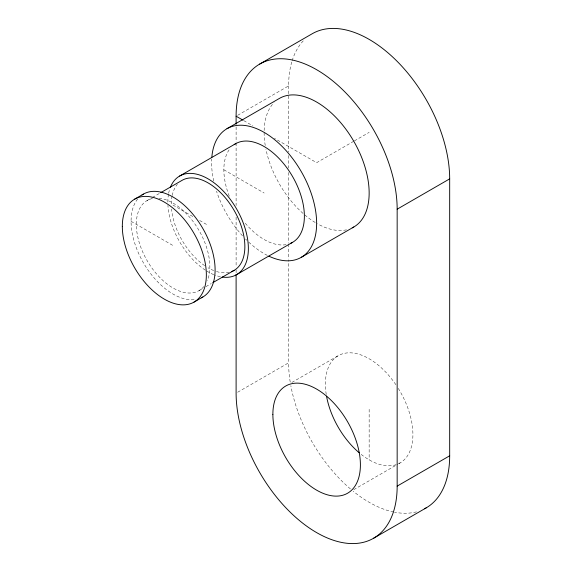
<?xml version="1.0" encoding="UTF-8"?>
<svg xmlns="http://www.w3.org/2000/svg" width="572" height="572" viewBox="0 0 572 572"><rect width="100%" height="100%" fill="white"/><g stroke="black" fill="none" stroke-linecap="round" stroke-linejoin="round"><path stroke-width="0.43" stroke-dasharray="2.86 2.15" d="M237.652 115.308L288.624 85.879A113.885 65.751 60 0 1 291.884 61.583M147.09 200.543L151.659 197.912M152.424 197.469L160.031 193.079M353.703 141.291L316.638 162.691L274.453 138.338M354.476 140.848L369.154 132.375M199.085 290.597L202.888 288.395M205.934 286.636L211.261 283.562M237.652 392.242L288.624 362.812L288.624 260.081M291.87 382.461L338.209 355.705M353.761 489.661L397.783 464.242M398.555 463.799L400.1 462.905M243.779 120.628L252.981 125.94M223.852 169.77L264.121 193.014M192.778 216.516L171.335 204.132A51.988 30.016 60 0 1 172.043 196.246M199.671 220.492L208.101 225.354M131.074 221.314L173.087 245.574M369.154 409.309L369.154 459.838M288.624 85.879L288.624 151.988M288.624 155.563L288.624 168.068M288.624 172.537L288.624 243.107M288.624 244.001L288.624 259.188M236.107 126.92L236.107 142.106M236.107 143L236.107 205.534M236.107 217.145L236.107 266.28M236.107 269.855L236.107 273.43M396.21 464.65A61.89 35.736 60 0 1 360.603 453.932M326.233 394.401A61.89 35.736 60 0 1 346.31 353.01A61.89 35.736 60 0 1 396.303 385.342M398.255 388.367A61.89 35.736 60 0 1 397.025 464.357M416.473 511.861A113.885 65.751 60 0 1 394.558 512.212M393.65 512.026A113.885 65.751 60 0 1 353.239 491.269M350.407 488.917A113.885 65.751 60 0 1 290.841 385.735M290.211 382.103A113.885 65.751 60 0 1 288.624 362.812M292.156 60.689A113.885 65.751 60 0 1 303.997 40.111M346.46 229.83A74.274 42.879 60 0 1 317.439 223.795M315.201 222.487A74.274 42.879 60 0 1 303.739 214.028M303.046 213.42A74.274 42.879 60 0 1 265.908 149.099M265.236 145.481A74.274 42.879 60 0 1 264.121 132.375M264.142 130.538A74.274 42.879 60 0 1 274.017 102.653M267.338 255.398A74.274 42.879 60 0 1 247.404 240.855M246.782 240.254A74.274 42.879 60 0 1 245.552 239.017M242.507 235.814A74.274 42.879 60 0 1 216.523 191.177M213.742 181.067A74.274 42.879 60 0 1 211.697 159.037M229.179 272.308A51.988 30.016 60 0 1 214.493 270.849M213.699 270.542A51.988 30.016 60 0 1 208.101 267.803M204.676 265.644A51.988 30.016 60 0 1 171.564 209.016M172.208 195.438A51.988 30.016 60 0 1 177.377 184.306M203.811 286.622A51.988 30.016 60 0 1 146.718 259.924A51.988 30.016 60 0 1 153.796 198.298M159.016 198.227A51.988 30.016 60 0 1 198.734 229.973A51.988 30.016 60 0 1 207.407 280.595M194.094 299.714A59.416 34.306 60 0 1 142.685 261.504A59.416 34.306 60 0 1 137.738 198.942M286.036 244.666A56.943 32.876 60 0 1 244.551 222.358M229.25 196.132A56.943 32.876 60 0 1 229.25 149.635M220.349 276.719A56.943 32.876 60 0 1 214.564 274.982M213.756 274.653A56.943 32.876 60 0 1 206.006 270.577M205.298 270.12A56.943 32.876 60 0 1 167.932 205.398M167.839 202.109A56.943 32.876 60 0 1 168.497 194.101M168.654 193.272A56.943 32.876 60 0 1 169.741 189.067"/><path stroke-width="0.86" d="M259.695 64.071L312.212 33.748A113.885 65.751 60 0 1 399.971 64.257A113.885 65.751 60 0 1 449.678 178.864L449.678 455.798A113.885 65.751 60 0 1 424.596 508.751M226.984 128.693L279.501 98.37A74.274 42.879 60 0 1 354.504 142.542A74.274 42.879 60 0 1 352.259 227.82M134.627 199.17L143.379 194.115M179.629 176.047L235.65 143.701M160.789 192.635L182.103 180.33A51.988 30.016 60 0 1 235.199 212.319A51.988 30.016 60 0 1 231.739 271.514M212.784 282.682L234.091 270.384M236.572 274.667L292.585 242.328M194.044 302.08L202.795 297.025M301.251 257.336L353.768 227.012M236.107 274.324L236.107 393.136A113.885 65.751 60 0 0 316.638 532.611A113.885 65.751 60 0 0 397.161 486.121L397.161 209.188L449.678 178.864M397.161 486.121L449.678 455.798M373.573 538.252L426.097 507.929M236.107 124.246L236.107 116.202L243.014 120.184M359.202 452.774A61.89 35.736 60 0 1 326.533 396.189M236.107 116.202A113.885 65.751 60 0 1 316.638 69.712A113.885 65.751 60 0 1 397.161 209.188M211.826 157.243A74.274 42.879 60 0 1 265.73 133.333A74.274 42.879 60 0 1 316.609 221.457A74.274 42.879 60 0 1 268.954 256.192M142.006 194.98A59.416 34.306 60 0 1 202.795 228.421A59.416 34.306 60 0 1 201.358 297.783M234.205 144.623A56.943 32.876 60 0 1 292.957 177.227A56.943 32.876 60 0 1 290.276 243.465M170.37 187.337A56.943 32.876 60 0 1 236.572 208.916A56.943 32.876 60 0 1 222.165 277.041M272.873 414.357A61.89 35.736 60 0 0 338.517 496.024A61.89 35.736 60 0 0 338.517 408.494A61.89 35.736 60 0 0 272.873 414.357M122.322 226.369A59.416 34.306 60 0 0 185.342 304.769A59.416 34.306 60 0 0 185.342 220.735A59.416 34.306 60 0 0 122.322 226.369"/></g></svg>
